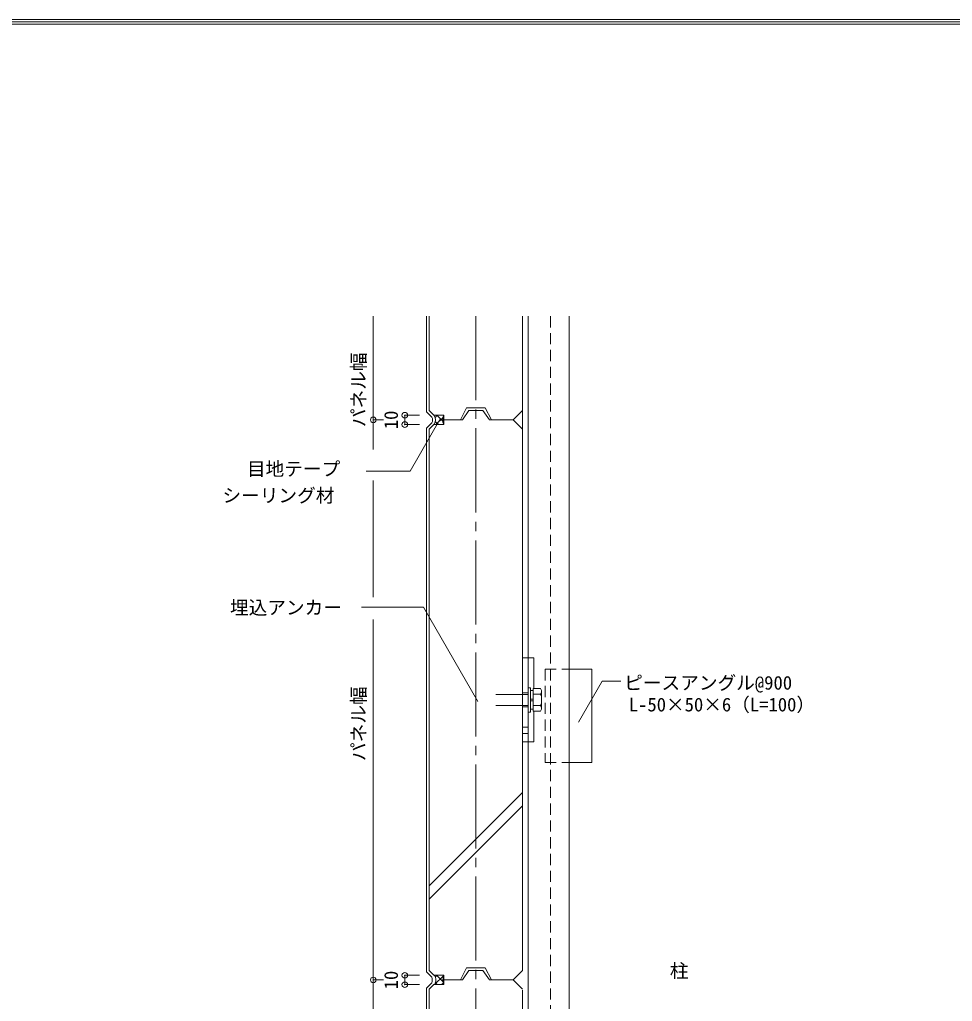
# Model space of a CAD drawing. Units: millimetres at full size, sheet at 1:10; details may follow other scales. Extents: x -2890 to 2450, y -2020 to 1800.
# Drawn here: x -627 to 373, y 748 to 1800 of the extents above; entities that cross this region are included whole.
import ezdxf
from ezdxf.enums import TextEntityAlignment as Align

# ---------------------------------------------------------------- set-up
doc = ezdxf.new("R2010")
doc.units = ezdxf.units.MM
doc.header["$LTSCALE"] = 10
doc.header["$PDMODE"] = 32
doc.header["$PDSIZE"] = 6
for name, pattern in [('CHAIN2', [12, 9, -1, 1, -1]), ('DASHED1', [1.8, 1.2, -0.6]), ('DASHED2', [3, 2, -1])]:
    doc.linetypes.add(name, pattern=pattern)
doc.layers.add('0-0', color=7, linetype='Continuous', lineweight=18)
doc.styles.add('ＭＳ ゴシック', font='')
doc.styles.get('ＭＳ ゴシック').set_extended_font_data('MS Gothic')

msp = doc.modelspace()

# ---------------------------------------------------------------- linework, layer by layer
at = {"layer": '0-0'}
for p, q in [((2450, 1800), (-2890, 1800)), ((2447.5, 1797.5), (-2887.5, 1797.5)), ((2445, 1795), (-2885, 1795)), ((-187.78, 1482.17), (-187.78, 1381.19)), ((-87.78, 1482.17), (-87.78, 1381.19)), ((-81.78, 1482.17), (-81.78, 1116.18)), ((-37.78, 1482.17), (-37.78, 570.7)), ((-154.28, 1371.19), (-147.78, 1384.19)), ((-152.28, 1371.19), (-145.28, 1381.19)), ((-147.78, 1384.19), (-127.78, 1384.19)), ((-145.28, 1381.19), (-130.28, 1381.19)), ((-127.78, 1384.19), (-121.28, 1371.19)), ((-97.78, 1371.19), (-87.78, 1381.19)), ((-87.78, 1381.19), (-87.78, 1361.19)), ((-190.78, 1362.43), (-185.13, 1368.08)), ((-181.62, 1373.83), (-179.26, 1376.19)), ((-181.4, 1369.59), (-178, 1366.19)), ((-180.78, 1366.19), (-173.06, 1373.9)), ((-179.52, 1376.19), (-173.3, 1369.97)), ((-172.28, 1376.19), (-172.28, 1366.19)), ((-172.28, 1371.19), (-152.28, 1371.19)), ((-97.78, 1371.19), (-87.78, 1361.19)), ((-190.78, 1362.43), (-190.78, 779.94)), ((-187.78, 1361.19), (-182.78, 1366.19)), ((-187.78, 1361.19), (-187.78, 1071.15)), ((-182.78, 1366.19), (-172.28, 1366.19)), ((-87.78, 1361.19), (-87.78, 781.19)), ((-87.78, 1116.18), (-75.78, 1116.18)), ((-81.78, 1116.18), (-81.78, 1026.18)), ((-75.78, 1116.18), (-75.78, 1083.28)), ((-79.48, 1084.18), (-81.78, 1084.18)), ((-79.48, 1058.18), (-79.48, 1084.18)), ((-76.48, 1083.28), (-68.69, 1083.28)), ((-76.48, 1059.09), (-76.48, 1083.28)), ((-67.48, 1081.18), (-68.69, 1083.28)), ((-187.78, 1074.7), (-187.78, 781.19)), ((-81.8, 1077.18), (-116.48, 1077.18)), ((-79.48, 1081.18), (-76.48, 1081.18)), ((-68.48, 1077.23), (-76.48, 1077.23)), ((-68.48, 1077.23), (-67.48, 1078.97)), ((-68.48, 1077.23), (-67.48, 1075.5)), ((-67.48, 1061.18), (-67.48, 1081.18)), ((-81.8, 1065.19), (-116.48, 1065.19)), ((-79.48, 1072.18), (-76.48, 1072.18)), ((-79.48, 1070.18), (-76.48, 1070.18)), ((-68.48, 1065.13), (-76.48, 1065.13)), ((-68.48, 1065.13), (-67.48, 1066.87)), ((-68.48, 1065.13), (-67.48, 1063.4)), ((-79.48, 1058.18), (-81.78, 1058.18)), ((-79.48, 1061.18), (-76.48, 1061.18)), ((-76.48, 1059.09), (-68.69, 1059.09)), ((-75.78, 1059.09), (-75.78, 1026.18)), ((-67.48, 1061.18), (-68.69, 1059.09)), ((-81.78, 1026.18), (-81.78, 568.72)), ((-37.78, 1004.15), (-13.78, 1004.15)), ((-87.78, 971.97), (-187.78, 871.97)), ((-87.78, 957.82), (-187.78, 857.82)), ((-190.78, 779.94), (-184.93, 774.09)), ((-154.28, 771.19), (-147.78, 784.19)), ((-152.28, 771.19), (-145.28, 781.19)), ((-147.78, 784.19), (-127.78, 784.19)), ((-145.28, 781.19), (-130.28, 781.19)), ((-130.28, 781.19), (-123.28, 771.19)), ((-127.78, 784.19), (-121.28, 771.19)), ((-97.78, 771.19), (-87.78, 781.19)), ((-190.78, 762.43), (-184.98, 768.23)), ((-172.68, 775.58), (-182.08, 766.19)), ((-179.58, 776.1), (-181.28, 774.4)), ((-181.26, 768.02), (-179.42, 766.19)), ((-180.16, 776.25), (-173.05, 769.14)), ((-172.9, 767.84), (-174.55, 766.19)), ((-172.28, 771.19), (-172.28, 766.19)), ((-172.28, 771.19), (-152.28, 771.19)), ((-123.28, 771.19), (-97.78, 771.19)), ((-97.78, 771.19), (-87.78, 761.19)), ((-190.78, 762.43), (-190.78, 471.15)), ((-187.78, 761.19), (-182.78, 766.19)), ((-187.78, 761.19), (-187.78, 471.15)), ((-182.78, 766.19), (-172.28, 766.19)), ((-87.78, 760.37), (-87.78, 186.15))]:
    msp.add_line(p, q, dxfattribs=at)
at = {"layer": '0-0', "color": 4}
for p, q in [((-247.78, 1482.17), (-247.78, 1371.19)), ((-214.03, 1366.19), (-214.03, 1376.19)), ((-214.03, 1376.19), (-198.35, 1376.19)), ((-176.53, 1371.61), (-208.43, 1316.36)), ((-214.03, 1366.19), (-198.35, 1366.19)), ((-255.48, 1316.36), (-208.43, 1316.36)), ((-247.78, 1306.32), (-247.78, 1181.32)), ((-194.12, 1170.47), (-260.5, 1170.47)), ((-135.91, 1069.64), (-194.12, 1170.47)), ((-247.78, 1157.25), (-247.78, 271.85)), ((-27.9, 1047.34), (-2.61, 1091.14)), ((-2.61, 1091.14), (17.35, 1091.14)), ((-236.97, 771.26), (-247.78, 771.26)), ((-214.03, 766.19), (-214.03, 776.19)), ((-214.03, 776.19), (-198.35, 776.19)), ((-214.03, 766.19), (-198.35, 766.19))]:
    msp.add_line(p, q, dxfattribs=at)
at = {"layer": '0-0', "color": 4, "linetype": 'CHAIN2'}
msp.add_line((-137.78, 1482.17), (-137.78, 1.3), dxfattribs=at)
at = {"layer": '0-0', "linetype": 'DASHED1'}
for p, q in [((-57.78, 1482.17), (-57.78, 574.13)), ((-63.78, 1104.15), (-63.78, 1004.15)), ((-63.78, 1104.15), (-37.78, 1104.15)), ((-63.78, 1004.15), (-37.78, 1004.15))]:
    msp.add_line(p, q, dxfattribs=at)
at = {"layer": '0-0', "color": 4, "linetype": 'DASHED2'}
for p, q in [((-81.78, 1078.68), (-87.78, 1078.68)), ((-81.78, 1063.68), (-87.78, 1063.68))]:
    msp.add_line(p, q, dxfattribs=at)
at = {"layer": '0-0', "color": 4, "linetype": 'DASHED1'}
for p, q in [((-81.78, 1042.18), (-87.78, 1042.18)), ((-81.78, 1035.18), (-87.78, 1035.18))]:
    msp.add_line(p, q, dxfattribs=at)
at = {"layer": '0-0'}
for points in [[(-190.78, 1482.17), (-190.78, 1379.94), (-185.13, 1374.29)], [(-187.78, 1381.19), (-182.78, 1376.19), (-172.28, 1376.19)], [(-130.28, 1381.19), (-123.28, 1371.19), (-97.78, 1371.19)], [(-87.78, 1116.18), (-87.78, 1026.18), (-75.78, 1026.18)], [(-37.78, 1104.15), (-13.78, 1104.15), (-13.78, 1004.15)], [(-187.78, 781.19), (-182.78, 776.19), (-172.28, 776.19)], [(-154.28, 771.19), (-147.78, 784.19), (-127.78, 784.19), (-121.28, 771.19)], [(-152.28, 771.19), (-145.28, 781.19), (-130.28, 781.19), (-123.28, 771.19), (-97.78, 771.19)], [(-172.28, 776.19), (-172.28, 771.19), (-152.28, 771.19)]]:
    msp.add_lwpolyline(points, dxfattribs=at)
at = {"layer": '0-0', "color": 4}
msp.add_lwpolyline([(-236.97, 1371.19), (-247.78, 1371.19), (-247.78, 1339.62)], dxfattribs=at)
at = {"layer": '0-0'}
for centre, radius, start, end in [((-190.23, 1371.19), 5.97, 328.65027, 31.35359), ((-190.23, 1371.19), 8.97, 326.12659, 33.87418), ((-161.25, 1371.22), 12.11, 155.62033, 204.37967)]:
    msp.add_arc(centre, radius, start, end, dxfattribs=at)
for centre, major_axis, ratio, start_param, end_param in [((-191.65, 771.27), (0, 10), 0.7, 4.4035078, 4.9980562), ((-182.78, 771.19), (0, -5), 0.3934, 6.2831853, 9.424778), ((-172.28, 771.19), (0, -5), 0.1672, 3.1415927, 6.2831853)]:
    msp.add_ellipse(centre, major_axis=major_axis, ratio=ratio, start_param=start_param, end_param=end_param, dxfattribs=at)
at = {"layer": '0-0', "color": 4}
for p in [(-214.03, 1376.19), (-247.78, 1371.19), (-214.03, 1366.19), (-214.03, 776.19), (-247.78, 771.26), (-214.03, 766.19)]:
    msp.add_point(p, dxfattribs=at)

# ---------------------------------------------------------------- texts
at = {"layer": '0-0', "style": 'ＭＳ ゴシック'}
for s, p in [('パネル幅', (-251.78, 1363.51)), ('10', (-217.03, 1361.19)), ('パネル幅', (-251.78, 1005.76)), ('10', (-217.03, 761.19))]:
    msp.add_text(s, height=14.66, rotation=90, dxfattribs=at).set_placement(p, align=Align.BOTTOM_LEFT)
for s, p in [('目地テープ', (-383.17, 1306.99)), ('シーリング材', (-409.41, 1278.53)), ('埋込アンカー', (-401.32, 1158.44)), ('ピースアングル@900\u3000', (21.07, 1077.85)), ('L-50×50×6（L=100）', (25.98, 1054.49)), ('柱', (69.96, 769.26))]:
    msp.add_text(s, height=14.66, dxfattribs=at).set_placement(p, align=Align.BOTTOM_LEFT)

doc.saveas('drawing.dxf')
